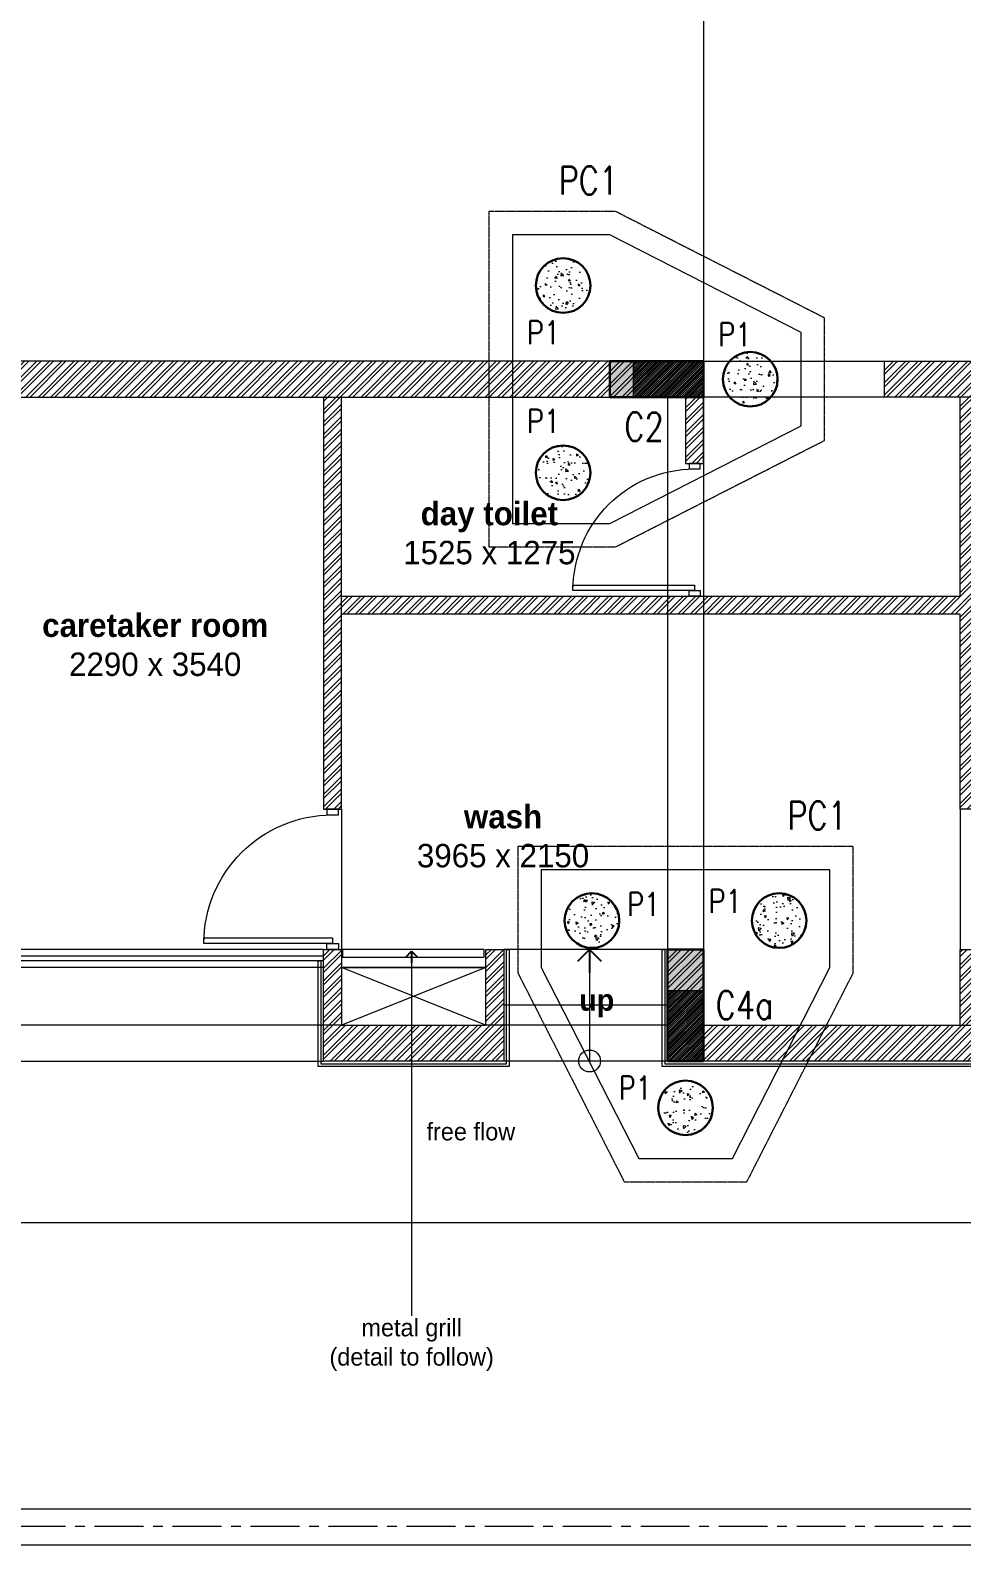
# Model space of a CAD drawing. Header units: metres. Extents: x 5205117 to 5948571, y 646915 to 1143748.
# Drawn here: x 5700624 to 5706594, y 806120 to 815826 of the extents above; entities that cross this region are included whole.
import ezdxf

# ---------------------------------------------------------------- set-up
doc = ezdxf.new("R2010")
doc.units = ezdxf.units.M
doc.header["$MEASUREMENT"] = 0
doc.header["$PDMODE"] = 35
doc.header["$PDSIZE"] = 10
for name, pattern in [('CENTER', [2, 1.25, -0.25, 0.25, -0.25]), ('DASHED', [0.75, 0.5, -0.25]), ('DOT2', [0.125, 0, -0.125]), ('HIDDEN', [0.375, 0.25, -0.125])]:
    doc.linetypes.add(name, pattern=pattern)
doc.layers.get('0').update_dxf_attribs({"color": 1, "linetype": 'DASHED', "lineweight": 30})
for name, color, linetype, lineweight in [('A-Center line', 1, 'CENTER', 9), ('PLOT', 7, 'Continuous', 5), ('road ht', 8, 'Continuous', 5), ('S-COLUMN & WALL', 5, 'Continuous', 30), ('S-COLUMN_H', 250, 'Continuous', 0), ('S-FOUND-EXCAVATION', 253, 'HIDDEN', 0), ('S-FOUND-FOOTING', 7, 'Continuous', 15), ('S-PILE', 96, 'Continuous', 30), ('S-TEXT COL.', 1, 'Continuous', 0), ('S-TEXT PILE', 7, 'Continuous', 0)]:
    doc.layers.add(name, color=color, linetype=linetype, lineweight=lineweight)
doc.layers.add('A-GF', color=8, linetype='Continuous', lineweight=0, transparency=0.5)
doc.styles.add('CENTURY GOTHIC', font='GOTHIC.TTF')
doc.styles.add('SETU 1', font='romans.shx', dxfattribs={"width": 0.8})
doc.styles.get("Standard").update_dxf_attribs({"font": 'GOTHIC.TTF'})
doc.dimstyles.get("Standard").update_dxf_attribs({"dimtxt": 2, "dimasz": 1, "dimexe": 0, "dimexo": 0, "dimgap": 0.1, "dimtad": 1, "dimdsep": 46, "dimtxsty": 'Standard', "dimblk": 'OBLIQUE', "dimcen": 0.1, "dimclrd": 256, "dimclre": 256, "dimclrt": 256, "dimadec": 0, "dimazin": 0, "dimtfac": 1, "dimtofl": 0, "dimtmove": 1, "dimatfit": 2, "dimldrblk": 'OPEN90', "dimfxl": 1, "dimtolj": 1, "dimtzin": 0, "dimlwd": -1, "dimlwe": -1, "dimarcsym": 0})

# ---------------------------------------------------------------- blocks, each defined once
blk = doc.blocks.new('P2')
at = {"layer": 'S-PILE', "lineweight": 0}
h = blk.add_hatch(dxfattribs=at)
h.set_pattern_fill('AR-CONC', color=256, scale=20)
h.set_pattern_definition([(49.99999999999999, (0, 0), (143.4520365201507, -12.55042699651902), [15, -165]), (355, (0, 0), (-27.7502667226, 150.4384267400024), [12, -132]), (100.45144446, (11.9543362, -1.0458688), (115.7017693454224, 137.8879981937259), [12.7480384, -140.2284224]), (46.18420000000001, (0, 40), (213.4482661343145, -33.10385615861531), [22.5, -247.5]), (96.63563549, (17.787349, 37.2413386), (186.9323891348457, 194.8237201549101), [19.1220684, -210.342752]), (351.1841639899999, (0, 40), (186.9323890109546, 194.823720053998), [18, -198.0000002]), (21, (20, 30), (119.3814104236923, -80.52377813306776), [15, -165]), (326.0000000000001, (20, 30), (48.66306638431634, 145.0300090093706), [12, -132]), (71.45144474, (29.9484508, 23.2896852), (168.0444753459942, 64.50623056127077), [12.748038, -140.2284224]), (37.50000000000001, (0, 0), (2.431971063458134, 66.5787707662623), [0, -130.4, 0, -134, 0, -132.5]), (7.499999999999999, (0, 0), (52.61390748842972, 78.88234237647205), [0, -76.39999999999999, 0, -127.4, 0, -50.5]), (327.5, (-44.6, 0), (106.7644872344818, -4.510974346875951), [0, -50, 0, -156, 0, -207]), (317.5, (-64.6, 0), (116.6372338684772, 20.02099646646354), [0, -65, 0, -103.6, 0, -147])])
edge = h.paths.add_edge_path()
edge.add_arc((0, 0), 175, 0, 360)
at = {"layer": 'S-PILE'}
blk.add_circle((0, 0), 175, dxfattribs=at)
blk = doc.blocks.new('_Oblique')
at = {"color": 0, "linetype": 'ByBlock', "lineweight": -2}
blk.add_line((-0.5, -0.5), (0.5, 0.5), dxfattribs=at)
blk = doc.blocks.new('*D272')
at = {"layer": 'Defpoints', "color": 0, "ltscale": 5, "transparency": 16777216}
for p in [(5710283.693550553, 809370.2669085823), (5683528.693550553, 809293.9105159728), (5710283.693550553, 808184.6789096133)]:
    blk.add_point(p, dxfattribs=at)
at = {"layer": 'road ht', "linetype": 'DOT2', "ltscale": 5, "transparency": 16777216}
for p, q in [((5710283.693550553, 809370.2669085823), (5710283.693550553, 808184.6789096133)), ((5683528.693550553, 809293.9105159728), (5683528.693550553, 808184.6789096133))]:
    blk.add_line(p, q, dxfattribs=at)
at = {"layer": 'road ht', "ltscale": 5, "transparency": 16777216}
blk.add_line((5683528.693550553, 808184.6789096133), (5710283.693550553, 808184.6789096133), dxfattribs=at)
at = {"layer": 'road ht', "ltscale": 5, "transparency": 16777216, "rotation": 180}
blk.add_blockref('_Oblique', (5683528.693550553, 808184.6789096133), dxfattribs=at)
at = {"layer": 'road ht', "ltscale": 5, "transparency": 16777216}
blk.add_blockref('_Oblique', (5710283.693550553, 808184.6789096133), dxfattribs=at)
at = {"layer": 'road ht', "ltscale": 5, "transparency": 16777216, "insert": (5696906.193550553, 808289.8095010477), "char_height": 200, "attachment_point": 5}
blk.add_mtext('\\A1;26755', dxfattribs=at)
blk = doc.blocks.new('_Open90')
at = {"color": 0, "linetype": 'ByBlock', "lineweight": -2}
for p, q in [((0, 0), (-1, 0)), ((-0.5, 0.5), (0, 0)), ((0, 0), (-0.5, -0.5))]:
    blk.add_line(p, q, dxfattribs=at)

msp = doc.modelspace()

# ---------------------------------------------------------------- hatches: boundary and pattern name
at = {"layer": 'A-GF', "ltscale": 5}
h = msp.add_hatch(dxfattribs=at)
h.set_pattern_fill('ANSI32', color=256, scale=150)
h.set_pattern_definition([(45, (2381980.782395632, 499763.4605104462), (-39.77475644174329, 39.7747564417433), []), (45, (2382007.298899882, 499763.4605104462), (-39.77475644174329, 39.7747564417433), [])])
h.paths.add_polyline_path([(5713728.693550553, 818510.2669085816), (5708828.693550552, 818510.2669085817), (5708828.693550552, 817910.2669085817), (5713728.693550553, 817910.2669085816)])
h.paths.add_polyline_path([(5709058.693550552, 818280.2669085817), (5709058.693550552, 818140.2669085817), (5713498.693550553, 818140.2669085816), (5713498.693550553, 818280.2669085816)], flags=16)
h.paths.add_polyline_path([(5710768.693550553, 813220.2669085817), (5710283.693550553, 813220.2669085817), (5710283.693550553, 813475.2669085817), (5710768.693550553, 813475.2669085817)], flags=16)
h.paths.add_polyline_path([(5708298.693550552, 818280.2669085817), (5701273.693550552, 818280.2669085817), (5701273.693550553, 819525.2669085816), (5701503.693550553, 819525.2669085816), (5701503.693550552, 818510.2669085817), (5704338.693550552, 818510.2669085816), (5704338.693550553, 819525.2669085816), (5704938.693550553, 819525.2669085816), (5704938.693550552, 818510.2669085817), (5708528.693550552, 818510.2669085817), (5708528.693550552, 817910.2669085817), (5708298.693550552, 817910.2669085817)])
h.paths.add_polyline_path([(5698318.693550552, 818510.2669085817), (5698318.693550552, 816435.2669085817), (5699148.693550552, 816435.2669085817), (5699148.693550552, 818510.2669085817)])
h.paths.add_polyline_path([(5698918.693550552, 816550.2669085817), (5698918.693550552, 818280.2669085817), (5698433.693550552, 818280.2669085817), (5698433.693550552, 816550.2669085817)], flags=16)
h.paths.add_polyline_path([(5710768.693550553, 809705.2669085815), (5710283.693550553, 809705.2669085815), (5710283.693550553, 809450.2669085815), (5710768.693550553, 809450.2669085815)], flags=16)
h.paths.add_polyline_path([(5710053.693550553, 813105.2669085817), (5710883.693550553, 813105.2669085817), (5710883.693550553, 813705.2669085817), (5707848.693550553, 813705.2669085817), (5707848.693550553, 813475.2669085817), (5710053.693550553, 813475.2669085817)])
h.paths.add_polyline_path([(5701273.693550552, 821395.2669085816), (5698548.693550552, 821395.2669085816), (5698548.693550552, 821140.2669085816), (5701273.693550552, 821140.2669085816)], flags=16)
h.paths.add_polyline_path([(5704823.693550552, 818510.2669085817), (5704823.693550553, 819295.2669085816), (5704568.693550553, 819295.2669085816), (5704568.693550552, 818510.2669085817)], flags=16)
h.paths.add_polyline_path([(5704938.693550552, 821625.2669085816), (5704938.693550552, 821025.2669085816), (5704338.693550552, 821025.2669085816), (5704338.693550552, 821625.2669085816)])
h.paths.add_polyline_path([(5690388.693550552, 821140.2669085816), (5690388.693550552, 821395.2669085816), (5689903.693550552, 821395.2669085816), (5689903.693550552, 821140.2669085816)], flags=16)
h.paths.add_polyline_path([(5690618.693550552, 818510.2669085817), (5690618.693550552, 816435.2669085817), (5689788.693550552, 816435.2669085817), (5689788.693550552, 818510.2669085817)])
h.paths.add_polyline_path([(5690018.693550552, 816550.2669085817), (5690018.693550552, 818280.2669085817), (5690503.693550552, 818280.2669085817), (5690503.693550552, 816550.2669085817)], flags=16)
h.paths.add_polyline_path([(5682233.693550552, 817035.2669085817), (5681403.693550552, 817035.2669085817), (5681403.693550552, 816435.2669085817), (5688563.693550552, 816435.2669085817), (5688563.693550552, 816665.2669085817), (5682233.693550552, 816665.2669085817)])
h.paths.add_polyline_path([(5688563.693550552, 813705.2669085817), (5682928.693550552, 813705.2669085817), (5682928.693550552, 813105.2669085817), (5683758.693550552, 813105.2669085817), (5683758.693550552, 813475.2669085817), (5688563.693550552, 813475.2669085817)])
h.paths.add_polyline_path([(5683043.693550552, 813220.2669085817), (5683043.693550552, 813475.2669085817), (5683528.693550552, 813475.2669085817), (5683528.693550552, 813220.2669085817)], flags=16)
h.paths.add_polyline_path([(5683528.693550552, 809450.2669085817), (5683528.693550552, 809705.2669085817), (5683043.693550552, 809705.2669085817), (5683043.693550552, 809450.2669085817)], flags=16)
h.paths.add_polyline_path([(5710883.693550553, 809220.2669085732), (5704708.693550552, 809220.2669085803), (5704708.693550553, 809935.2669085818), (5704938.693550553, 809935.2669085818), (5704938.693550552, 809450.2669085815), (5706583.693550553, 809450.2669085811), (5706583.693550553, 809935.2669085815), (5706698.693550553, 809935.2669085815), (5706698.693550553, 809450.2669085811), (5710053.693550553, 809450.2669085815), (5710053.693550553, 809820.2669085815), (5710883.693550553, 809820.2669085815)])
h.paths.add_polyline_path([(5703658.693550552, 809935.2669085815), (5703658.693550552, 809220.2669085815), (5702503.693550552, 809220.2669085815), (5702503.693550552, 809935.2669085815), (5702618.693550551, 809935.2669085815), (5702618.693550552, 809450.2669085801), (5703543.693550551, 809450.2669085814), (5703543.693550552, 809935.2669085815)], flags=17)
h.paths.add_polyline_path([(5701503.693550552, 821625.2669085816), (5698318.693550552, 821625.2669085814), (5698318.693550552, 821255.2669085816), (5690618.693550552, 821255.2669085816), (5690618.693550552, 821625.2669085816), (5681403.693550552, 821625.2669085816), (5681403.693550552, 821025.2669085816), (5682233.693550552, 821025.2669085816), (5682233.693550552, 821395.2669085816), (5689788.693550552, 821395.2669085816), (5689788.693550552, 821025.2669085816), (5701503.693550552, 821025.2669085816)])
h.paths.add_polyline_path([(5682003.693550552, 821395.2669085816), (5682003.693550552, 821140.2669085816), (5681518.693550552, 821140.2669085816), (5681518.693550552, 821395.2669085816)], flags=16)
h.paths.add_polyline_path([(5682003.693550552, 816665.2669085817), (5682003.693550552, 816920.2669085817), (5681518.693550552, 816920.2669085817), (5681518.693550552, 816665.2669085817)], flags=16)
h.paths.add_polyline_path([(5704568.693550552, 821395.2669085816), (5704568.693550552, 821140.2669085816), (5704823.693550552, 821140.2669085816), (5704823.693550552, 821395.2669085816)], flags=16)
h.paths.add_polyline_path([(5706583.693550553, 812200.2669085774), (5706583.693550553, 813475.2669085826), (5706098.693550553, 813475.2669085826), (5706098.693550553, 813705.2669085817), (5706698.693550553, 813705.2669085817), (5706698.693550553, 810835.2669085815), (5706583.693550553, 810835.2669085815), (5706583.693550553, 812085.2669085774), (5702618.693550553, 812085.2669085775), (5702618.693550553, 812200.2669085771)])
h.paths.add_polyline_path([(5698433.693550552, 813475.2669085821), (5700098.693550552, 813475.2669085817), (5700098.693550553, 811775.2669085818), (5698318.693550554, 811775.2669085818), (5698318.693550552, 809220.2669085815), (5699148.693550551, 809220.2669085815), (5699148.693550552, 809935.2669085815), (5698433.693550552, 809935.2669085815), (5698433.693550553, 811660.2669085818), (5700098.693550553, 811660.2669085818), (5700098.693550552, 810785.2669085815), (5700213.693550552, 810785.2669085815), (5700213.693550552, 813475.2669085817), (5702503.693550552, 813475.2669085817), (5702503.693550552, 810835.2669085815), (5702618.693550552, 810835.2669085815), (5702618.693550552, 813475.2669085816), (5704823.693550553, 813475.2669085815), (5704823.693550551, 813050.2669085755), (5704938.693550551, 813050.2669085755), (5704938.693550553, 813475.2669085815), (5704938.693550553, 813475.2669085822), (5704938.693550553, 813705.2669085822), (5698318.693550552, 813705.2669085817), (5698318.693550554, 812675.2669085817), (5698433.693550553, 812675.2669085817)])
h.paths.add_polyline_path([(5698548.693550552, 809450.2669085815), (5699033.693550552, 809450.2669085815), (5699033.693550552, 809820.2669085815), (5698548.693550552, 809820.2669085814)], flags=16)
h.paths.add_polyline_path([(5699748.693550552, 809820.2669085815), (5700213.693550552, 809820.2669085815), (5700213.693550552, 809935.2669085815), (5699748.693550552, 809935.2669085815)], flags=17)
h.paths.add_polyline_path([(5688873.693550552, 812250.2669085814), (5688333.693550555, 812250.2669085814), (5688333.693550552, 809450.2669085817), (5683758.693550552, 809450.2669085817), (5683758.693550552, 809820.2669085817), (5682928.693550552, 809820.2669085817), (5682928.693550552, 809220.2669085817), (5689048.693550552, 809220.2669085817), (5689048.693550552, 809450.2669085817), (5688448.693550552, 809450.2669085817), (5688448.693550555, 812135.2669085816), (5688873.693550552, 812135.2669085816)])
h.paths.add_polyline_path([(5689723.693550552, 812250.2669085816), (5689723.693550552, 812135.2669085816), (5690503.693550552, 812135.2669085816), (5690503.693550552, 809450.2669085817), (5689648.693550552, 809450.2669085817), (5689648.693550552, 809220.2669098482), (5690618.693550552, 809220.2669085817), (5690618.693550552, 813705.2669085817), (5689788.693550552, 813705.2669085817), (5689788.693550552, 813475.2669085817), (5690388.693550552, 813475.2669085817), (5690388.693550552, 812250.2669085816)])
h = msp.add_hatch(dxfattribs=at)
h.set_pattern_fill('ANSI31', color=256, scale=75, angle=-5.088887490341627e-14)
h.set_pattern_definition([(44.99999999999992, (2001180.084161891, 444907.4846533007), (-6.629126073623877, 6.629126073623889), [])])
h.paths.add_polyline_path([(5704488.693550553, 813705.2669085822), (5704938.693550553, 813705.2669085822), (5704938.693550552, 813475.2669085821), (5704488.693550553, 813475.2669085821)])
h = msp.add_hatch(dxfattribs=at)
h.set_pattern_fill('ANSI31', color=256, scale=75, angle=-5.088887490341627e-14)
h.set_pattern_definition([(44.99999999999992, (2001180.084161891, 445507.4846532919), (-6.629126073623877, 6.629126073623889), [])])
h.paths.add_polyline_path([(5704938.693550552, 809670.2669085923), (5704938.693550552, 809220.2669085923), (5704708.693550552, 809220.2669085923), (5704708.693550552, 809670.2669085923)])
at = {"layer": 'S-COLUMN_H'}
h = msp.add_hatch(color=256, dxfattribs=at)
h.dxf.hatch_style = 1
h.paths.add_polyline_path([(5704338.693565811, 813475.2669085829), (5704338.693565811, 813705.2669085829), (5704938.693565811, 813705.2669085829), (5704938.693565811, 813475.2669085829)])
h = msp.add_hatch(color=256, dxfattribs=at)
h.dxf.hatch_style = 1
h.paths.add_polyline_path([(5704708.693565811, 809220.2669085913), (5704938.693565811, 809220.2669085913), (5704938.693565811, 809935.2669085821), (5704708.693565811, 809935.2669085821)])

# ---------------------------------------------------------------- linework, layer by layer
at = {"layer": 'A-Center line', "ltscale": 250}
msp.add_line((5722848.693550553, 806237.5943430502), (5670188.086498704, 806237.5943430502), dxfattribs=at)
at = {"layer": 'A-GF', "ltscale": 10}
for p, q in [((5704916.610217217, 813050.2669085754), (5704845.776883885, 813050.2669085754)), ((5704845.776883885, 813050.2669085754), (5704845.776883885, 813014.8502419089)), ((5704845.776883885, 813014.8502419089), (5704916.610217217, 813014.8502419089)), ((5704916.610217217, 813014.8502419089), (5704916.610217217, 813050.2669085754)), ((5704102.026883886, 812235.6835752438), (5704102.026883886, 812271.1002419103)), ((5704102.026883886, 812271.1002419103), (5704881.193550551, 812271.1002419103)), ((5704881.193550551, 812235.6835752438), (5704102.026883886, 812235.6835752438)), ((5704845.776883885, 812200.2669085772), (5704845.776883885, 812235.6835752438)), ((5704845.776883885, 812235.6835752438), (5704916.610217217, 812235.6835752438)), ((5704881.193550551, 812271.1002419103), (5704881.193550551, 812235.6835752438)), ((5704916.610217217, 812235.6835752438), (5704916.610217217, 812200.2669085772)), ((5704916.610217217, 812200.2669085772), (5704845.776883885, 812200.2669085772)), ((5702598.693550552, 810835.2669085815), (5702523.693550552, 810835.2669085815)), ((5702523.693550552, 810835.2669085815), (5702523.693550552, 810797.7669085815)), ((5702523.693550552, 810797.7669085815), (5702598.693550552, 810797.7669085815)), ((5702598.693550552, 810797.7669085815), (5702598.693550552, 810835.2669085815)), ((5701736.193550552, 809972.7669085815), (5701736.193550552, 810010.2669085815)), ((5701736.193550552, 810010.2669085815), (5702561.193550552, 810010.2669085815)), ((5702561.193550552, 810010.2669085815), (5702561.193550552, 809972.7669085815)), ((5702561.193550552, 809972.7669085815), (5701736.193550552, 809972.7669085815)), ((5702523.693550552, 809935.2669085815), (5702523.693550552, 809972.7669085815)), ((5702523.693550552, 809972.7669085815), (5702598.693550552, 809972.7669085815)), ((5702598.693550552, 809935.2669085815), (5702523.693550552, 809935.2669085815)), ((5702598.693550552, 809972.7669085815), (5702598.693550552, 809935.2669085815))]:
    msp.add_line(p, q, dxfattribs=at)
at = {"layer": 'A-GF', "ltscale": 5}
for p, q in [((5704938.693550551, 813050.2669085755), (5704938.693550551, 812200.2669085772)), ((5702618.693550552, 810835.2669085815), (5702618.693550552, 809935.2669085815)), ((5706583.693550554, 810835.2669085815), (5706583.693550554, 809935.2669085815)), ((5702503.693550552, 809935.2669085815), (5700213.693550552, 809935.2669085815)), ((5702503.693550552, 809892.7669085815), (5700213.693550552, 809892.7669085815)), ((5704708.693550552, 809935.2669085815), (5703658.693550552, 809935.2669085815)), ((5702503.693550552, 809862.7669085815), (5700213.693550552, 809862.7669085815)), ((5702503.693550552, 809820.2669085815), (5700213.693550552, 809820.2669085815)), ((5704708.693550552, 809577.7669085815), (5703658.693550552, 809577.7669085815)), ((5699148.693550552, 809220.2669085815), (5702503.693550552, 809220.2669085814)), ((5704708.693550552, 809220.2669085815), (5703658.693550552, 809220.2669085815))]:
    msp.add_line(p, q, dxfattribs=at)
for points in [[(5704938.693550553, 813705.2669085822), (5708298.693550553, 813705.2669085821), (5708298.693550553, 818280.2669085821), (5704938.693550553, 818280.2669085822)], [(5706583.693550553, 812200.2669085774), (5706583.693550553, 813475.2669085826), (5706098.693550553, 813475.2669085826), (5706098.693550553, 813705.2669085817), (5706698.693550553, 813705.2669085817), (5706698.693550553, 810835.2669085815), (5706583.693550553, 810835.2669085815), (5706583.693550553, 812085.2669085774), (5702618.693550553, 812085.2669085775), (5702618.693550553, 812200.2669085771)], [(5704708.693550551, 809450.2669085923), (5703543.693550551, 809450.2669085923), (5703543.693550552, 809820.2669085823), (5702618.693550551, 809820.2669085824), (5702618.693550555, 809450.2669085928), (5698548.693550551, 809450.2669085928), (5698548.693550551, 813475.2669085825), (5704708.693550551, 813475.2669085825)], [(5702486.693550552, 809862.7669085815), (5702486.693550552, 809203.2669085815), (5703675.693550552, 809203.2669085815), (5703675.693550552, 809935.266908581), (5703693.693550552, 809935.266908581), (5703693.693550552, 809185.2669085815), (5702468.693550552, 809185.2669085815), (5702468.693550552, 809862.7669085815)], [(5703658.693550552, 809935.2669085815), (5703658.693550552, 809220.2669085815), (5702503.693550552, 809220.2669085815), (5702503.693550552, 809935.2669085815), (5702618.693550551, 809935.2669085815), (5702618.693550552, 809450.2669085801), (5703543.693550551, 809450.2669085814), (5703543.693550552, 809935.2669085815)], [(5704691.693550552, 809935.2669085815), (5704691.693550552, 809203.2669085803), (5710900.693550553, 809203.2669085732), (5710900.693550553, 809837.2669085815), (5710183.693550553, 809837.2669085815), (5710183.693550553, 809855.2669085815), (5710918.693550553, 809855.2669085815), (5710918.693550553, 809185.2669085732), (5704673.693550552, 809185.2669085803), (5704673.693550552, 809935.2669085815)], [(5710883.693550553, 809220.2669085732), (5704708.693550552, 809220.2669085803), (5704708.693550553, 809935.2669085818), (5704938.693550553, 809935.2669085818), (5704938.693550552, 809450.2669085815), (5706583.693550553, 809450.2669085811), (5706583.693550553, 809935.2669085815), (5706698.693550553, 809935.2669085815), (5706698.693550553, 809450.2669085811), (5710053.693550553, 809450.2669085815), (5710053.693550553, 809820.2669085815), (5710883.693550553, 809820.2669085815)]]:
    msp.add_lwpolyline(points, close=True, dxfattribs=at)
for points in [[(5700213.693550552, 813475.2669085817), (5702503.693550552, 813475.2669085817), (5702503.693550552, 810835.2669085815), (5702618.693550552, 810835.2669085815), (5702618.693550552, 813475.2669085816), (5704823.693550553, 813475.2669085815), (5704823.693550551, 813050.2669085755), (5704938.693550551, 813050.2669085755), (5704938.693550553, 813475.2669085815), (5704938.693550553, 813475.2669085822), (5704938.693550553, 813705.2669085822), (5698318.693550552, 813705.2669085817)], [(5703543.693550552, 809450.2669085802), (5702618.693550552, 809820.2669085815), (5703543.693550552, 809820.2669085815), (5702618.693550552, 809450.2669085802)]]:
    msp.add_lwpolyline(points, dxfattribs=at)
at = {"layer": 'A-GF', "ltscale": 5, "flags": 128}
for points in [[(5704488.693550553, 813705.2669085822), (5704488.693550553, 813475.2669085821), (5704938.693550552, 813475.2669085821), (5704938.693550553, 813705.2669085822)], [(5704938.693550552, 809670.2669085923), (5704708.693550552, 809670.2669085923), (5704708.693550552, 809220.2669085923), (5704938.693550552, 809220.2669085923)]]:
    msp.add_lwpolyline(points, close=True, dxfattribs=at)
at = {"layer": 'A-GF', "ltscale": 0.5}
msp.add_lwpolyline([(5704938.69355055, 809450.2669085847), (5710053.693550551, 809450.2669085847), (5710053.693550552, 813475.2669085826), (5704938.693550551, 813475.2669085828)], close=True, dxfattribs=at)
at = {"layer": 'A-GF'}
msp.add_lwpolyline([(5702624.693550552, 809885.2669088182), (5703533.946578089, 809885.2669088182), (5703533.946578089, 809935.2669085815), (5702624.693550552, 809935.2669085815)], close=True, dxfattribs=at)
at = {"layer": 'A-GF', "ltscale": 100}
msp.add_circle((5704208.693550552, 809220.2669085815), 70.02399151603458, dxfattribs=at)
at = {"layer": 'A-GF', "ltscale": 2, "extrusion": (0, 0, -1)}
for centre, major_axis, ratio, start_param, end_param in [((5704881.193550551, 812235.6835752438), (-550.9540336735081, -550.9540336735079), 0.9999999999996834, 0.7853981633976068, 2.356194490192186), ((5702561.193550552, 809972.7669085815), (-583.3630944789578, -583.3630944789576), 0.9999999999998078, 0.7853981633975446, 2.356194490192248)]:
    msp.add_ellipse(centre, major_axis=major_axis, ratio=ratio, start_param=start_param, end_param=end_param, dxfattribs=at)
at = {"layer": 'PLOT', "ltscale": 0.5}
for p, q in [((5670418.086503477, 806350.2669085826), (5722618.693550553, 806350.2669085826)), ((5670418.086503477, 806120.2669085828), (5722848.693550556, 806120.2669085828))]:
    msp.add_line(p, q, dxfattribs=at)
at = {"layer": 'S-COLUMN & WALL', "color": 5}
for points in [[(5704338.693565811, 813475.2669085829), (5704338.693565811, 813705.2669085829), (5704938.693565811, 813705.2669085829), (5704938.693565811, 813475.2669085829)], [(5704708.693565811, 809220.2669085913), (5704938.693565811, 809220.2669085913), (5704938.693565811, 809935.2669085821), (5704708.693565811, 809935.2669085821)]]:
    msp.add_lwpolyline(points, close=True, dxfattribs=at)
at = {"layer": 'S-FOUND-EXCAVATION'}
for points in [[(5703563.693491212, 812515.2669212505), (5704374.103736705, 812515.2669212505), (5705713.693491212, 813197.5618103917), (5705713.693491212, 813982.9720036797), (5704374.103738109, 814665.2669212504), (5703563.693491212, 814665.2669212504)], [(5703748.693578478, 810595.2669831915), (5703748.693578478, 809784.8567376984), (5704430.98846762, 808445.2669831915), (5705216.398660908, 808445.2669831915), (5705898.693578478, 809784.8567362949), (5705898.693578478, 810595.2669831915)]]:
    msp.add_lwpolyline(points, close=True, dxfattribs=at)
at = {"layer": 'S-FOUND-FOOTING', "color": 1}
for points in [[(5703713.693491212, 812665.2669212505), (5704338.693539508, 812665.2669212505), (5705563.693491212, 813290.2669079545), (5705563.693491212, 813890.2669079545), (5704338.693539508, 814515.2669212504), (5703713.693491212, 814515.2669212504), (5703713.693491212, 812665.2669212505)], [(5703898.693578478, 810445.2669831915), (5703898.693578478, 809820.2669348964), (5704523.693565182, 808595.2669831915), (5705123.693565182, 808595.2669831915), (5705748.693578478, 809820.2669348964), (5705748.693578478, 810445.2669831915), (5703898.693578478, 810445.2669831915)]]:
    msp.add_lwpolyline(points, dxfattribs=at)

# ---------------------------------------------------------------- block references
at = {"layer": 'S-PILE'}
for p, rotation in [((5704038.829917784, 814190.2669131013), 270), ((5705238.693539508, 813590.2669079545), 270), ((5704038.829917783, 812990.2669131013), 270), ((5704223.693570329, 810120.1305566202), 180), ((5705423.693570329, 810120.1305566197), 180), ((5704823.693565182, 808920.2669348964), 180)]:
    msp.add_blockref('P2', p, dxfattribs=dict(at, rotation=rotation))

# ---------------------------------------------------------------- texts
at = {"layer": 'A-GF', "char_height": 150, "attachment_point": 5, "style": 'CENTURY GOTHIC'}
for s, insert, width in [('{\\fCentury Gothic|b1|i0|c0|p34;day toilet\\P}1525 x 1275', (5703566.269781695, 812602.9813468402), 1134.096872875595), ('{\\fCentury Gothic|b1|i0|c0|p34;caretaker room\\P}2290 x 3540', (5701424.676343374, 811887.3254227364), 3057.508728181604), ('{\\fCentury Gothic|b1|i0|c0|p34;wash\\P}3965 x 2150', (5703653.916920647, 810660.5492062242), 1136.544187627464), ('{\\fCentury Gothic|b1|i0|c0|p34;\\H0.91667x;up}', (5704254.728407349, 809590.5774449259), 276.0869444755426)]:
    msp.add_mtext(s, dxfattribs=dict(at, insert=insert, width=width))
at = {"layer": 'A-GF', "ltscale": 0.5, "char_height": 112.5, "width": 1217.746346023114, "attachment_point": 5}
for s, insert in [('free flow', (5703447.623118721, 808767.1889795884)), ('metal grill\\P(detail to follow)', (5703068.114647364, 807401.2319546236))]:
    msp.add_mtext(s, dxfattribs=dict(at, insert=insert))
at = {"layer": 'S-TEXT COL.', "color": 7, "style": 'SETU 1', "width": 0.8}
for p in [(5704009.33370994, 814774.3980291216), (5705475.292776637, 810704.3980910627)]:
    msp.add_text('PC1', height=180, dxfattribs=at).set_placement(p)
at = {"layer": 'S-TEXT COL.', "color": 1, "true_color": 0xe61414, "style": 'SETU 1', "width": 0.8}
for s, p in [('C2', (5704431.226871878, 813195.9352797623)), ('C4a', (5705016.153052339, 809487.6286673218))]:
    msp.add_text(s, height=180, dxfattribs=at).set_placement(p)
at = {"layer": 'S-TEXT PILE', "style": 'SETU 1', "width": 0.8}
for p in [(5703808.149809584, 813813.7718795082), (5705034.336693039, 813802.258711562), (5703808.149809584, 813246.7619629926), (5704450.31684815, 810149.9656533871), (5704972.121079036, 810169.4244504534), (5704395.820401616, 808973.5585965876)]:
    msp.add_text('P1', height=150, dxfattribs=at).set_placement(p)

# ---------------------------------------------------------------- dimensions: what is measured, and where the dimension line sits
at = {"layer": 'road ht', "ltscale": 5}
dim = msp.add_linear_dim(base=(5710283.693550553, 808184.6789096133), p1=(5683528.693550553, 809293.9105159728), p2=(5710283.693550553, 809370.2669085823), dimstyle='Standard', override={"dimtxt": 200, "dimdec": 0, "dimtdec": 0, "dimfxl": 0.1}, dxfattribs=at)
dim.commit()
dim.dimension.update_dxf_attribs({"geometry": '*D272', "text_midpoint": (5696906.193550553, 808289.8095010477)})

# ---------------------------------------------------------------- leaders
at = {"layer": 'A-GF', "ltscale": 0.5}
msp.add_leader([(5703068.114647364, 809923.7096465663), (5703068.114647364, 807587.0823302513)], dimstyle='Standard', override={"dimasz": 75, "dimtad": 0}, dxfattribs=at)
at = {"layer": 'A-GF', "ltscale": 5}
msp.add_leader([(5704208.693550552, 809935.2669085815), (5704208.693550552, 809220.2669085815)], dimstyle='Standard', override={"dimasz": 150, "dimtad": 0, "dimclrd": 256}, dxfattribs=at)

doc.saveas('drawing.dxf')
